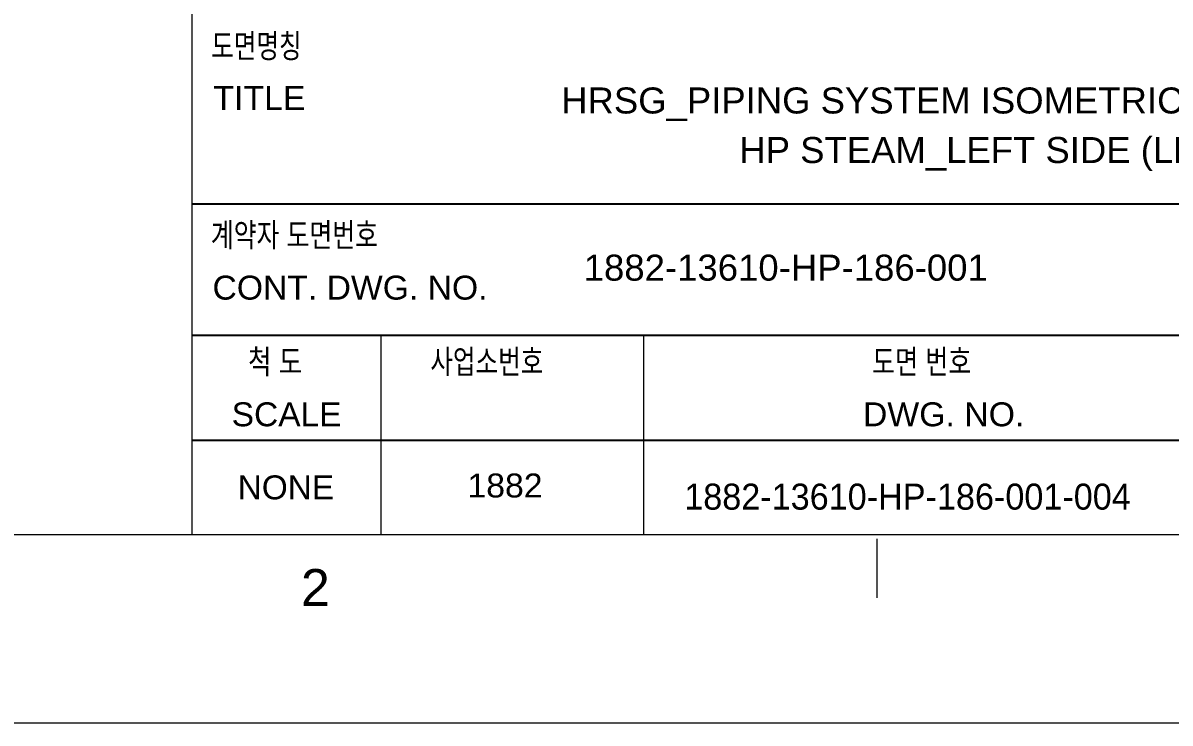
# Model space of a CAD drawing. Header units: inches. Extents: x 1047 to 1888, y -10 to 584.
# Drawn here: x 1697.6 to 1807.8, y -10.1 to 57.2 of the extents above; entities that cross this region are included whole.
import ezdxf
from ezdxf.enums import TextEntityAlignment as Align

# ---------------------------------------------------------------- set-up
doc = ezdxf.new("R2010")
doc.units = ezdxf.units.IN
doc.header["$MEASUREMENT"] = 0
for name, color, linetype in [('BG 0 -1', 7, 'Continuous'), ('BG VPORT', 7, 'Continuous'), ('FRAME', 7, 'Continuous')]:
    doc.layers.add(name, color=color, linetype=linetype)
doc.styles.add('Arial', font='arial.ttf')

msp = doc.modelspace()

# ---------------------------------------------------------------- linework, layer by layer
at = {"layer": 'BG 0 -1', "color": 7, "linetype": 'Continuous', "lineweight": 9}
for p, q in [((1713.81, 190.32), (1713.81, 8.03)), ((1731.96, 27.2), (1731.96, 8.03)), ((1757.18, 27.2), (1757.18, 8.03)), ((1072.26, 8.03), (1863.08, 8.03)), ((1779.59, 7.61), (1779.59, 1.95)), ((1888.14, -10.07), (1047.14, -10.07))]:
    msp.add_line(p, q, dxfattribs=at)
at = {"layer": 'BG VPORT', "color": 7, "linetype": 'Continuous', "lineweight": 25}
for p, q in [((1713.81, 39.8), (1863.08, 39.8)), ((1713.81, 27.2), (1863.08, 27.2)), ((1713.81, 17.11), (1863.08, 17.11))]:
    msp.add_line(p, q, dxfattribs=at)

# ---------------------------------------------------------------- texts
at = {"layer": 'BG 0 -1', "color": 7, "style": 'Arial', "width": 1.008516}
msp.add_text('2', height=3.54, dxfattribs=at).set_placement((1725.67, 2.98), align=Align.MIDDLE)
at = {"layer": 'BG VPORT', "color": 7, "style": 'Arial'}
for s, width, p in [('도면명칭', 0.752508, (1715.66, 53.83)), ('TITLE', 1.012319, (1715.87, 48.82)), ('계약자 도면번호', 0.761293, (1715.63, 35.67)), ('CONT. DWG. NO.', 1.006777, (1715.79, 30.61)), ('척 도', 0.780824, (1719.2, 23.5)), ('사업소번호', 0.752508, (1736.71, 23.5)), ('도면 번호', 0.767495, (1779.13, 23.5)), ('SCALE', 1.002175, (1717.63, 18.44)), ('DWG. NO.', 1.010364, (1778.26, 18.44)), ('NONE', 0.997208, (1718.21, 11.42)), ('1882', 1.008516, (1740.28, 11.6))]:
    msp.add_text(s, height=2.3, dxfattribs=dict(at, width=width)).set_placement(p)
at = {"layer": 'FRAME', "color": 2, "style": 'Arial'}
for s, width, p in [('HRSG_PIPING SYSTEM ISOMETRIC DRAWING FOR ', 1.003287, (1749.28, 48.49)), (' HP STEAM_LEFT SIDE (LB) ', 1.003287, (1765.42, 43.73)), ('1882-13610-HP-186-001', 1.004634, (1751.44, 32.43)), ('1882-13610-HP-186-001-004', 0.94, (1761.1, 10.43))]:
    msp.add_text(s, height=2.5, dxfattribs=dict(at, width=width)).set_placement(p)

doc.saveas('drawing.dxf')
